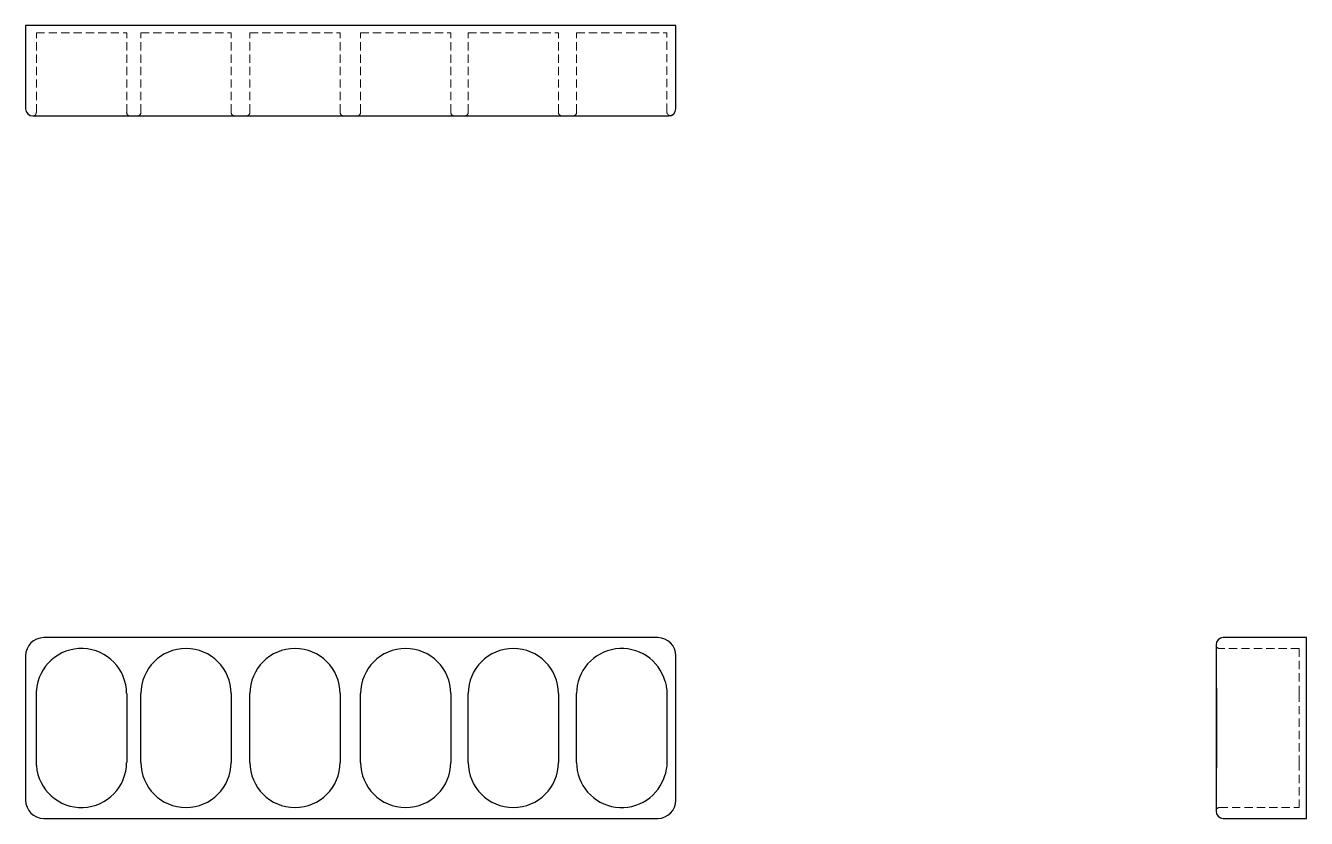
# Model space of a CAD drawing. Header units: millimetres. Extents: x 33 to 230, y 43 to 165.
import ezdxf

# ---------------------------------------------------------------- set-up
doc = ezdxf.new("R2010")
doc.units = ezdxf.units.MM
doc.linetypes.add('HIDDEN', pattern=[1.905, 1.27, -0.635])

msp = doc.modelspace()

# ---------------------------------------------------------------- linework, layer by layer
at = {"color": 7, "linetype": 'Continuous', "lineweight": 25}
for p, q in [((33, 164.96), (33, 152.18)), ((35.78, 164.96), (33, 164.96)), ((130.22, 164.96), (35.78, 164.96)), ((133, 164.96), (130.22, 164.96)), ((133, 152.18), (133, 164.96)), ((34.11, 151.07), (35.78, 151.07)), ((35.78, 151.07), (41.59, 151.07)), ((41.59, 151.07), (57.67, 151.07)), ((57.67, 151.07), (74.43, 151.07)), ((74.43, 151.07), (91.45, 151.07)), ((91.45, 151.07), (108, 151.07)), ((108, 151.07), (124.66, 151.07)), ((124.66, 151.07), (130.22, 151.07)), ((130.22, 151.07), (131.89, 151.07)), ((130.22, 70.89), (35.78, 70.89)), ((216.07, 69.78), (216.07, 68.11)), ((229.96, 70.89), (217.18, 70.89)), ((229.96, 68.11), (229.96, 70.89)), ((33, 68.11), (33, 45.89)), ((133, 45.89), (133, 68.11)), ((216.07, 68.11), (216.07, 64.28)), ((229.96, 45.89), (229.96, 68.11)), ((216.07, 64.28), (216.07, 62.28)), ((34.65, 51.72), (34.65, 62.28)), ((48.54, 62.28), (48.54, 51.72)), ((50.72, 51.72), (50.72, 62.28)), ((64.61, 62.28), (64.61, 51.72)), ((67.48, 51.72), (67.48, 62.28)), ((81.37, 62.28), (81.37, 51.72)), ((84.51, 51.72), (84.51, 62.28)), ((98.39, 62.28), (98.39, 51.72)), ((101.06, 51.72), (101.06, 62.28)), ((114.94, 62.28), (114.94, 51.72)), ((117.72, 51.72), (117.72, 62.28)), ((131.61, 62.28), (131.61, 51.72)), ((216.07, 62.28), (216.07, 51.72)), ((216.14, 62.28), (216.14, 51.72)), ((216.07, 51.72), (216.07, 49.71)), ((216.07, 49.72), (216.07, 45.89)), ((216.07, 45.89), (216.07, 44.22)), ((229.96, 43.11), (229.96, 45.89)), ((35.78, 43.11), (130.22, 43.11)), ((217.18, 43.11), (229.96, 43.11))]:
    msp.add_line(p, q, dxfattribs=at)
at = {"color": 7, "linetype": 'HIDDEN', "lineweight": 18}
for p, q in [((34.65, 163.85), (48.54, 163.85)), ((34.65, 151.62), (34.65, 163.85)), ((48.54, 151.62), (48.54, 163.85)), ((50.72, 151.62), (50.72, 163.85)), ((50.72, 163.85), (64.61, 163.85)), ((64.61, 151.62), (64.61, 163.85)), ((67.48, 163.85), (81.37, 163.85)), ((67.48, 151.62), (67.48, 163.85)), ((81.37, 151.62), (81.37, 163.85)), ((84.51, 151.62), (84.51, 163.85)), ((84.51, 163.85), (98.39, 163.85)), ((98.39, 151.62), (98.39, 163.85)), ((101.06, 151.62), (101.06, 163.85)), ((101.06, 163.85), (114.94, 163.85)), ((114.94, 151.62), (114.94, 163.85)), ((117.72, 163.85), (131.61, 163.85)), ((117.72, 151.62), (117.72, 163.85)), ((131.61, 151.7), (131.61, 163.85)), ((34.07, 151.07), (34.17, 151.08)), ((34.08, 151.07), (34.22, 151.08)), ((131.78, 151.08), (132.01, 151.09)), ((132.28, 151.15), (132.33, 151.17)), ((132.43, 151.21), (132.33, 151.16)), ((228.85, 69.22), (216.62, 69.22)), ((228.85, 69.22), (228.85, 62.28)), ((216.09, 64.25), (216.07, 64.28)), ((216.08, 64.25), (216.08, 64.07)), ((216.07, 62.28), (216.07, 62.28)), ((216.07, 62.28), (216.07, 51.72)), ((228.85, 62.28), (228.85, 51.72)), ((216.07, 51.72), (216.07, 51.72)), ((228.85, 51.72), (228.85, 44.78)), ((216.07, 49.72), (216.09, 49.75)), ((216.08, 49.93), (216.08, 49.75)), ((216.62, 44.78), (228.85, 44.78))]:
    msp.add_line(p, q, dxfattribs=at)
at = {"color": 7, "linetype": 'Continuous', "lineweight": 25}
for centre, radius, start, end in [((34.11, 152.18), 1.11, 180, 270), ((131.89, 152.18), 1.11, 270, 0), ((35.78, 68.11), 2.78, 90, 180), ((41.59, 62.28), 6.94, 0, 175.9725), ((57.67, 62.28), 6.94, 0, 180), ((74.43, 62.28), 6.94, 0, 180), ((91.45, 62.28), 6.94, 0, 180), ((108, 62.28), 6.94, 0, 180), ((124.66, 62.28), 6.94, 15.4842, 180), ((130.22, 68.11), 2.78, 0, 90), ((217.18, 69.78), 1.11, 90, 180), ((41.59, 51.72), 6.94, 184.0275, 0), ((57.67, 51.72), 6.94, 180, 0), ((74.43, 51.72), 6.94, 180, 0), ((91.45, 51.72), 6.94, 180, 0), ((108, 51.72), 6.94, 180, 0), ((124.66, 51.72), 6.94, 180, 344.5158), ((35.78, 45.89), 2.78, 180, 270), ((130.22, 45.89), 2.78, 270, 0), ((217.18, 44.22), 1.11, 180, 270)]:
    msp.add_arc(centre, radius, start, end, dxfattribs=at)
at = {"color": 7, "linetype": 'HIDDEN', "lineweight": 18}
for centre, start, end in [((49.09, 151.62), 180, 270), ((50.17, 151.62), 270, 0), ((65.17, 151.62), 180, 270), ((66.93, 151.62), 270, 0), ((81.93, 151.62), 180, 270), ((83.95, 151.62), 270, 0), ((98.95, 151.62), 180, 270), ((100.5, 151.62), 270, 0), ((115.5, 151.62), 180, 270), ((117.16, 151.62), 270, 0), ((216.62, 69.78), 180, 270), ((216.62, 44.22), 90, 180)]:
    msp.add_arc(centre, 0.556, start, end, dxfattribs=at)
for points, knots in [([(131.61, 151.7), (131.61, 151.59), (131.67, 151.37), (131.99, 151.11), (132.29, 151.13), (132.43, 151.21)], [0, 0, 0, 0, 0.285714, 0.571429, 1, 1, 1, 1]), ([(34.19, 151.08), (34.22, 151.09), (34.29, 151.1), (34.39, 151.15), (34.48, 151.22), (34.55, 151.31), (34.61, 151.41), (34.64, 151.51), (34.65, 151.59), (34.65, 151.62)], [0, 0, 0, 0, 0.141886, 0.284905, 0.427924, 0.570943, 0.713962, 0.856981, 1, 1, 1, 1])]:
    msp.add_open_spline(points, degree=3, knots=knots, dxfattribs=at)
at = {"color": 7, "linetype": 'Continuous', "lineweight": 25}
for points, knots in [([(131.35, 64.13), (131.43, 63.87), (131.56, 63.26), (131.61, 62.64), (131.61, 62.28)], [0, 0, 0, 0, 0.1564817, 0.3651239, 0.3651239, 0.3651239, 0.3651239]), ([(216.08, 64.07), (216.09, 63.81), (216.11, 63.23), (216.13, 62.61), (216.14, 62.28)], [0, 0, 0, 0, 0.4647559, 1, 1, 1, 1]), ([(131.61, 51.72), (131.61, 51.45), (131.57, 50.83), (131.45, 50.21), (131.35, 49.87)], [0.513213, 0.513213, 0.513213, 0.513213, 0.6696947, 0.8783369, 0.8783369, 0.8783369, 0.8783369]), ([(216.14, 51.72), (216.13, 51.39), (216.11, 50.77), (216.09, 50.19), (216.08, 49.93)], [0, 0, 0, 0, 0.535336, 1, 1, 1, 1])]:
    msp.add_open_spline(points, degree=3, knots=knots, dxfattribs=at)
for points in [[(34.65, 62.28), (34.65, 62.44), (34.65, 62.6), (34.67, 62.77)], [(34.67, 51.23), (34.65, 51.4), (34.65, 51.56), (34.65, 51.72)]]:
    msp.add_open_spline(points, degree=3, dxfattribs=at)

doc.saveas('drawing.dxf')
